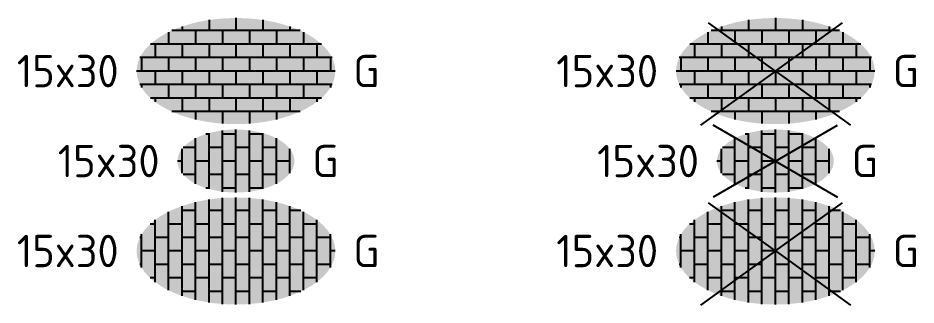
# Model space of a CAD drawing. Header units: metres. Extents: x -77 to 448, y 4806 to 5239.
# Drawn here: x 142.56 to 152.55, y 4919.79 to 4922.98 of the extents above; entities that cross this region are included whole.
import ezdxf
from ezdxf.enums import TextEntityAlignment as Align

# ---------------------------------------------------------------- set-up
doc = ezdxf.new("R2010")
doc.units = ezdxf.units.M
doc.layers.add('V-WE-VH-OPENVERHARDING_STRAATBAKSTEEN-S', color=90, linetype='Continuous', lineweight=25)
doc.styles.add('NLCS-ISO', font='NLCS-ISO.ttf')

# ---------------------------------------------------------------- blocks, each defined once
blk = doc.blocks.new('SVH-TEGEL_150X300_DIK_HALFST-SO')
h = blk.add_hatch(color=254)
h.dxf.hatch_style = 1
edge = h.paths.add_edge_path()
edge.add_ellipse((0, 0), major_axis=(-5.525, 0), ratio=0.538462, start_angle=0, end_angle=360)
for p, q in [((-3, -2.498), (-3, 2.498)), ((-2.25, -2.717), (-2.25, 2.717)), ((-1.5, -2.863), (-1.5, 2.863)), ((-0.75, -2.947), (-0.75, 2.947)), ((0, -2.975), (0, 2.975)), ((0.75, -2.947), (0.75, 2.947)), ((1.5, -2.863), (1.5, 2.863)), ((2.25, -2.717), (2.25, 2.717)), ((3, -2.498), (3, 2.498)), ((-3.75, -2.185), (-3.75, 2.185)), ((-2.25, 2.25), (-3, 2.25)), ((-0.75, 2.25), (-1.5, 2.25)), ((0.75, 2.25), (0, 2.25)), ((2.25, 2.25), (1.5, 2.25)), ((3.615, 2.25), (3, 2.25)), ((3.75, -2.185), (3.75, 2.185)), ((-4.5, 1.5), (-4.771, 1.5)), ((-4.5, -1.726), (-4.5, 1.726)), ((-3, 1.5), (-3.75, 1.5)), ((-1.5, 1.5), (-2.25, 1.5)), ((0, 1.5), (-0.75, 1.5)), ((1.5, 1.5), (0.75, 1.5)), ((3, 1.5), (2.25, 1.5)), ((4.5, 1.5), (3.75, 1.5)), ((4.5, -1.726), (4.5, 1.726)), ((-5.25, 0.75), (-5.347, 0.75)), ((-5.25, -0.927), (-5.25, 0.927)), ((-3.75, 0.75), (-4.5, 0.75)), ((-2.25, 0.75), (-3, 0.75)), ((-0.75, 0.75), (-1.5, 0.75)), ((0.75, 0.75), (0, 0.75)), ((2.25, 0.75), (1.5, 0.75)), ((3.75, 0.75), (3, 0.75)), ((5.25, 0.75), (4.5, 0.75)), ((5.25, -0.927), (5.25, 0.927)), ((-4.5, 0), (-5.25, 0)), ((-3, 0), (-3.75, 0)), ((-1.5, 0), (-2.25, 0)), ((0, 0), (-0.75, 0)), ((1.5, 0), (0.75, 0)), ((3, 0), (2.25, 0)), ((4.5, 0), (3.75, 0)), ((5.525, 0), (5.25, 0)), ((-5.25, -0.75), (-5.347, -0.75)), ((-3.75, -0.75), (-4.5, -0.75)), ((-2.25, -0.75), (-3, -0.75)), ((-0.75, -0.75), (-1.5, -0.75)), ((0.75, -0.75), (0, -0.75)), ((2.25, -0.75), (1.5, -0.75)), ((3.75, -0.75), (3, -0.75)), ((5.25, -0.75), (4.5, -0.75)), ((-4.5, -1.5), (-4.771, -1.5)), ((-3, -1.5), (-3.75, -1.5)), ((-1.5, -1.5), (-2.25, -1.5)), ((0, -1.5), (-0.75, -1.5)), ((1.5, -1.5), (0.75, -1.5)), ((3, -1.5), (2.25, -1.5)), ((4.5, -1.5), (3.75, -1.5)), ((-2.25, -2.25), (-3, -2.25)), ((-0.75, -2.25), (-1.5, -2.25)), ((0.75, -2.25), (0, -2.25)), ((2.25, -2.25), (1.5, -2.25)), ((3.615, -2.25), (3, -2.25))]:
    blk.add_line(p, q)
at = {"style": 'NLCS-ISO'}
blk.add_attdef('FORMAAT', text='', height=1.8, dxfattribs=at).set_placement((-6.525, 0), align=Align.MIDDLE_RIGHT)
blk.add_attdef('KLEUR', text='', height=1.8, dxfattribs=at).set_placement((6.525, 0), align=Align.MIDDLE_LEFT)
at = {"style": 'NLCS-ISO', "flags": 1}
blk.add_attdef('FUNCTIE', text='', height=1.8, dxfattribs=at).set_placement((0, -3.975), align=Align.TOP_CENTER)
blk = doc.blocks.new('SVH-TEGEL_150X300_DIK_HALFST_KL-SO')
h = blk.add_hatch(color=254)
h.dxf.hatch_style = 1
edge = h.paths.add_edge_path()
edge.add_ellipse((0, 0), major_axis=(-3.25, 0), ratio=0.538462, start_angle=0, end_angle=360)
for p, q in [((-1.5, 1.5), (-1.674, 1.5)), ((-1.5, -1.552), (-1.5, 1.552)), ((-0.75, -1.703), (-0.75, 1.703)), ((0, 1.5), (-0.75, 1.5)), ((0, -1.75), (0, 1.75)), ((0.75, -1.703), (0.75, 1.703)), ((1.5, 1.5), (0.75, 1.5)), ((1.5, -1.552), (1.5, 1.552)), ((-2.25, -1.263), (-2.25, 1.263)), ((2.25, -1.263), (2.25, 1.263)), ((-3, -0.673), (-3, 0.673)), ((-2.25, 0.75), (-2.936, 0.75)), ((-0.75, 0.75), (-1.5, 0.75)), ((0.75, 0.75), (0, 0.75)), ((2.25, 0.75), (1.5, 0.75)), ((3, -0.673), (3, 0.673)), ((-3, 0), (-3.25, 0)), ((-1.5, 0), (-2.25, 0)), ((0, 0), (-0.75, 0)), ((1.5, 0), (0.75, 0)), ((3, 0), (2.25, 0)), ((-2.25, -0.75), (-2.936, -0.75)), ((-0.75, -0.75), (-1.5, -0.75)), ((0.75, -0.75), (0, -0.75)), ((2.25, -0.75), (1.5, -0.75)), ((-1.5, -1.5), (-1.674, -1.5)), ((0, -1.5), (-0.75, -1.5)), ((1.5, -1.5), (0.75, -1.5))]:
    blk.add_line(p, q)
at = {"style": 'NLCS-ISO'}
blk.add_attdef('FORMAAT', text='', height=1.8, dxfattribs=at).set_placement((-4.25, 0), align=Align.MIDDLE_RIGHT)
blk.add_attdef('KLEUR', text='', height=1.8, dxfattribs=at).set_placement((4.25, 0), align=Align.MIDDLE_LEFT)
at = {"style": 'NLCS-ISO', "flags": 1}
blk.add_attdef('FUNCTIE', text='', height=1.8, dxfattribs=at).set_placement((0, -2.75), align=Align.TOP_CENTER)
blk = doc.blocks.new('SVH-TEGEL_150X300_DIK_LINT-SO')
h = blk.add_hatch(color=254)
h.dxf.hatch_style = 1
edge = h.paths.add_edge_path()
edge.add_ellipse((0, 0), major_axis=(-5.525, 0), ratio=0.533937, start_angle=0, end_angle=360)
for p, q in [((-1.5, 2.839), (-1.5, 2.25)), ((0, 2.95), (0, 2.25)), ((1.5, 2.839), (1.5, 2.25)), ((-3.75, 2.166), (-3.75, 1.5)), ((3.573, 2.25), (-3.573, 2.25)), ((-3, 2.477), (-3, 2.25)), ((-2.25, 2.25), (-2.25, 1.5)), ((-0.75, 2.25), (-0.75, 1.5)), ((0.75, 2.25), (0.75, 1.5)), ((2.25, 2.25), (2.25, 1.5)), ((3, 2.477), (3, 2.25)), ((3.75, 2.166), (3.75, 1.5)), ((4.757, 1.5), (-4.757, 1.5)), ((-4.5, 1.5), (-4.5, 0.75)), ((-3, 1.5), (-3, 0.75)), ((-1.5, 1.5), (-1.5, 0.75)), ((0, 1.5), (0, 0.75)), ((1.5, 1.5), (1.5, 0.75)), ((3, 1.5), (3, 0.75)), ((4.5, 1.5), (4.5, 0.75)), ((5.343, 0.75), (-5.343, 0.75)), ((-5.25, 0.75), (-5.25, 0)), ((-3.75, 0.75), (-3.75, 0)), ((-2.25, 0.75), (-2.25, 0)), ((-0.75, 0.75), (-0.75, 0)), ((0.75, 0.75), (0.75, 0)), ((2.25, 0.75), (2.25, 0)), ((3.75, 0.75), (3.75, 0)), ((5.25, 0.75), (5.25, 0)), ((5.525, 0), (-5.525, 0)), ((-4.5, 0), (-4.5, -0.75)), ((-3, 0), (-3, -0.75)), ((0, 0), (0, -0.75)), ((-1.5, 0), (-1.5, -0.75)), ((1.5, 0), (1.5, -0.75)), ((3, 0), (3, -0.75)), ((4.5, 0), (4.5, -0.75)), ((5.343, -0.75), (-5.343, -0.75)), ((-5.25, -0.75), (-5.25, -0.919)), ((-3.75, -0.75), (-3.75, -1.5)), ((-2.25, -0.75), (-2.25, -1.5)), ((-0.75, -0.75), (-0.75, -1.5)), ((0.75, -0.75), (0.75, -1.5)), ((2.25, -0.75), (2.25, -1.5)), ((3.75, -0.75), (3.75, -1.5)), ((5.25, -0.75), (5.25, -0.919)), ((4.757, -1.5), (-4.757, -1.5)), ((-4.5, -1.5), (-4.5, -1.712)), ((-3, -1.5), (-3, -2.25)), ((-1.5, -1.5), (-1.5, -2.25)), ((0, -1.5), (0, -2.25)), ((1.5, -1.5), (1.5, -2.25)), ((3, -1.5), (3, -2.25)), ((4.5, -1.5), (4.5, -1.712)), ((3.573, -2.25), (-3.573, -2.25)), ((-2.25, -2.25), (-2.25, -2.694)), ((-0.75, -2.25), (-0.75, -2.923)), ((0.75, -2.25), (0.75, -2.923)), ((2.25, -2.25), (2.25, -2.694))]:
    blk.add_line(p, q)
at = {"style": 'NLCS-ISO'}
blk.add_attdef('FORMAAT', text='', height=1.8, dxfattribs=at).set_placement((-6.525, 0), align=Align.MIDDLE_RIGHT)
blk.add_attdef('KLEUR', text='', height=1.8, dxfattribs=at).set_placement((6.525, 0), align=Align.MIDDLE_LEFT)
at = {"style": 'NLCS-ISO', "flags": 1}
blk.add_attdef('FUNCTIE', text='', height=1.8, dxfattribs=at).set_placement((0, -3.95), align=Align.TOP_CENTER)
blk = doc.blocks.new('V-SVH-TEGEL_150X300_DIK_HALFST-SO')
h = blk.add_hatch(color=254)
h.dxf.hatch_style = 1
edge = h.paths.add_edge_path()
edge.add_ellipse((0, 0), major_axis=(-5.525, 0), ratio=0.538462, start_angle=0, end_angle=360)
for p, q in [((0, 0), (-3.728, 2.684)), ((-3, -2.498), (-3, 2.498)), ((-2.25, -2.717), (-2.25, 2.717)), ((-1.5, -2.863), (-1.5, 2.863)), ((-0.75, -2.947), (-0.75, 2.947)), ((0, -2.975), (0, 2.975)), ((0, 0), (3.728, 2.684)), ((0.75, -2.947), (0.75, 2.947)), ((1.5, -2.863), (1.5, 2.863)), ((2.25, -2.717), (2.25, 2.717)), ((3, -2.498), (3, 2.498)), ((-3.75, -2.185), (-3.75, 2.185)), ((-2.25, 2.25), (-3, 2.25)), ((-0.75, 2.25), (-1.5, 2.25)), ((0.75, 2.25), (0, 2.25)), ((2.25, 2.25), (1.5, 2.25)), ((3.615, 2.25), (3, 2.25)), ((3.75, -2.185), (3.75, 2.185)), ((-4.5, 1.5), (-4.771, 1.5)), ((-4.5, -1.726), (-4.5, 1.726)), ((-3, 1.5), (-3.75, 1.5)), ((-1.5, 1.5), (-2.25, 1.5)), ((0, 1.5), (-0.75, 1.5)), ((1.5, 1.5), (0.75, 1.5)), ((3, 1.5), (2.25, 1.5)), ((4.5, 1.5), (3.75, 1.5)), ((4.5, -1.726), (4.5, 1.726)), ((-5.25, 0.75), (-5.347, 0.75)), ((-5.25, -0.927), (-5.25, 0.927)), ((-3.75, 0.75), (-4.5, 0.75)), ((-2.25, 0.75), (-3, 0.75)), ((-0.75, 0.75), (-1.5, 0.75)), ((0.75, 0.75), (0, 0.75)), ((2.25, 0.75), (1.5, 0.75)), ((3.75, 0.75), (3, 0.75)), ((5.25, 0.75), (4.5, 0.75)), ((5.25, -0.927), (5.25, 0.927)), ((-4.5, 0), (-5.25, 0)), ((0, 0), (-4.172, -3.003)), ((-3, 0), (-3.75, 0)), ((-1.5, 0), (-2.25, 0)), ((0, 0), (-0.75, 0)), ((0, 0), (4.172, -3.003)), ((1.5, 0), (0.75, 0)), ((3, 0), (2.25, 0)), ((4.5, 0), (3.75, 0)), ((5.525, 0), (5.25, 0)), ((-5.25, -0.75), (-5.347, -0.75)), ((-3.75, -0.75), (-4.5, -0.75)), ((-2.25, -0.75), (-3, -0.75)), ((-0.75, -0.75), (-1.5, -0.75)), ((0.75, -0.75), (0, -0.75)), ((2.25, -0.75), (1.5, -0.75)), ((3.75, -0.75), (3, -0.75)), ((5.25, -0.75), (4.5, -0.75)), ((-4.5, -1.5), (-4.771, -1.5)), ((-3, -1.5), (-3.75, -1.5)), ((-1.5, -1.5), (-2.25, -1.5)), ((0, -1.5), (-0.75, -1.5)), ((1.5, -1.5), (0.75, -1.5)), ((3, -1.5), (2.25, -1.5)), ((4.5, -1.5), (3.75, -1.5)), ((-2.25, -2.25), (-3, -2.25)), ((-0.75, -2.25), (-1.5, -2.25)), ((0.75, -2.25), (0, -2.25)), ((2.25, -2.25), (1.5, -2.25)), ((3.615, -2.25), (3, -2.25))]:
    blk.add_line(p, q)
at = {"style": 'NLCS-ISO'}
blk.add_attdef('FORMAAT', text='', height=1.8, dxfattribs=at).set_placement((-6.525, 0), align=Align.MIDDLE_RIGHT)
blk.add_attdef('KLEUR', text='', height=1.8, dxfattribs=at).set_placement((6.525, 0), align=Align.MIDDLE_LEFT)
at = {"style": 'NLCS-ISO', "flags": 1}
blk.add_attdef('FUNCTIE', text='', height=1.8, dxfattribs=at).set_placement((0, -3.975), align=Align.TOP_CENTER)
blk = doc.blocks.new('V-SVH-TEGEL_150X300_DIK_HALFST_KL-SO')
h = blk.add_hatch(color=254)
h.dxf.hatch_style = 1
edge = h.paths.add_edge_path()
edge.add_ellipse((0, 0), major_axis=(-3.25, 0), ratio=0.538462, start_angle=0, end_angle=360)
for p, q in [((0, 0), (-3.464, 2)), ((0, 0), (3.464, 2)), ((-1.5, 1.5), (-1.674, 1.5)), ((-1.5, -1.552), (-1.5, 1.552)), ((-0.75, -1.703), (-0.75, 1.703)), ((0, 1.5), (-0.75, 1.5)), ((0, -1.75), (0, 1.75)), ((0.75, -1.703), (0.75, 1.703)), ((1.5, 1.5), (0.75, 1.5)), ((1.5, -1.552), (1.5, 1.552)), ((-2.25, -1.263), (-2.25, 1.263)), ((2.25, -1.263), (2.25, 1.263)), ((-3, -0.673), (-3, 0.673)), ((-2.25, 0.75), (-2.936, 0.75)), ((-0.75, 0.75), (-1.5, 0.75)), ((0.75, 0.75), (0, 0.75)), ((2.25, 0.75), (1.5, 0.75)), ((3, -0.673), (3, 0.673)), ((0, 0), (-3.464, -2)), ((-3, 0), (-3.25, 0)), ((-1.5, 0), (-2.25, 0)), ((0, 0), (-0.75, 0)), ((0, 0), (3.464, -2)), ((1.5, 0), (0.75, 0)), ((3, 0), (2.25, 0)), ((-2.25, -0.75), (-2.936, -0.75)), ((-0.75, -0.75), (-1.5, -0.75)), ((0.75, -0.75), (0, -0.75)), ((2.25, -0.75), (1.5, -0.75)), ((-1.5, -1.5), (-1.674, -1.5)), ((0, -1.5), (-0.75, -1.5)), ((1.5, -1.5), (0.75, -1.5))]:
    blk.add_line(p, q)
at = {"style": 'NLCS-ISO'}
blk.add_attdef('FORMAAT', text='', height=1.8, dxfattribs=at).set_placement((-4.25, 0), align=Align.MIDDLE_RIGHT)
blk.add_attdef('KLEUR', text='', height=1.8, dxfattribs=at).set_placement((4.25, 0), align=Align.MIDDLE_LEFT)
at = {"style": 'NLCS-ISO', "flags": 1}
blk.add_attdef('FUNCTIE', text='', height=1.8, dxfattribs=at).set_placement((0, -2.75), align=Align.TOP_CENTER)
blk = doc.blocks.new('V-SVH-TEGEL_150X300_DIK_LINT-SO')
h = blk.add_hatch(color=254)
h.dxf.hatch_style = 1
edge = h.paths.add_edge_path()
edge.add_ellipse((0, 0), major_axis=(-5.525, 0), ratio=0.533937, start_angle=0, end_angle=360)
for p, q in [((0, 0), (-3.728, 2.684)), ((-1.5, 2.839), (-1.5, 2.25)), ((0, 2.95), (0, 2.25)), ((0, 0), (3.728, 2.684)), ((1.5, 2.839), (1.5, 2.25)), ((-3.75, 2.166), (-3.75, 1.5)), ((3.573, 2.25), (-3.573, 2.25)), ((-3, 2.477), (-3, 2.25)), ((-2.25, 2.25), (-2.25, 1.5)), ((-0.75, 2.25), (-0.75, 1.5)), ((0.75, 2.25), (0.75, 1.5)), ((2.25, 2.25), (2.25, 1.5)), ((3, 2.477), (3, 2.25)), ((3.75, 2.166), (3.75, 1.5)), ((4.757, 1.5), (-4.757, 1.5)), ((-4.5, 1.5), (-4.5, 0.75)), ((-3, 1.5), (-3, 0.75)), ((-1.5, 1.5), (-1.5, 0.75)), ((0, 1.5), (0, 0.75)), ((1.5, 1.5), (1.5, 0.75)), ((3, 1.5), (3, 0.75)), ((4.5, 1.5), (4.5, 0.75)), ((5.343, 0.75), (-5.343, 0.75)), ((-5.25, 0.75), (-5.25, 0)), ((-3.75, 0.75), (-3.75, 0)), ((-2.25, 0.75), (-2.25, 0)), ((-0.75, 0.75), (-0.75, 0)), ((0.75, 0.75), (0.75, 0)), ((2.25, 0.75), (2.25, 0)), ((3.75, 0.75), (3.75, 0)), ((5.25, 0.75), (5.25, 0)), ((5.525, 0), (-5.525, 0)), ((-4.5, 0), (-4.5, -0.75)), ((0, 0), (-4.172, -3.003)), ((-3, 0), (-3, -0.75)), ((0, 0), (0, -0.75)), ((-1.5, 0), (-1.5, -0.75)), ((0, 0), (4.172, -3.003)), ((1.5, 0), (1.5, -0.75)), ((3, 0), (3, -0.75)), ((4.5, 0), (4.5, -0.75)), ((5.343, -0.75), (-5.343, -0.75)), ((-5.25, -0.75), (-5.25, -0.919)), ((-3.75, -0.75), (-3.75, -1.5)), ((-2.25, -0.75), (-2.25, -1.5)), ((-0.75, -0.75), (-0.75, -1.5)), ((0.75, -0.75), (0.75, -1.5)), ((2.25, -0.75), (2.25, -1.5)), ((3.75, -0.75), (3.75, -1.5)), ((5.25, -0.75), (5.25, -0.919)), ((4.757, -1.5), (-4.757, -1.5)), ((-4.5, -1.5), (-4.5, -1.712)), ((-3, -1.5), (-3, -2.25)), ((-1.5, -1.5), (-1.5, -2.25)), ((0, -1.5), (0, -2.25)), ((1.5, -1.5), (1.5, -2.25)), ((3, -1.5), (3, -2.25)), ((4.5, -1.5), (4.5, -1.712)), ((3.573, -2.25), (-3.573, -2.25)), ((-2.25, -2.25), (-2.25, -2.694)), ((-0.75, -2.25), (-0.75, -2.923)), ((0.75, -2.25), (0.75, -2.923)), ((2.25, -2.25), (2.25, -2.694))]:
    blk.add_line(p, q)
at = {"style": 'NLCS-ISO'}
blk.add_attdef('FORMAAT', text='', height=1.8, dxfattribs=at).set_placement((-6.525, 0), align=Align.MIDDLE_RIGHT)
blk.add_attdef('KLEUR', text='', height=1.8, dxfattribs=at).set_placement((6.525, 0), align=Align.MIDDLE_LEFT)
at = {"style": 'NLCS-ISO', "flags": 1}
blk.add_attdef('FUNCTIE', text='', height=1.8, dxfattribs=at).set_placement((0, -3.95), align=Align.TOP_CENTER)

msp = doc.modelspace()

# ---------------------------------------------------------------- block references
at = {"layer": 'V-WE-VH-OPENVERHARDING_STRAATBAKSTEEN-S', "xscale": 0.2, "yscale": 0.2, "zscale": 0.2}
for name, p in [('SVH-TEGEL_150X300_DIK_LINT-SO', (144.989, 4922.3941)), ('V-SVH-TEGEL_150X300_DIK_LINT-SO', (150.989, 4922.3941)), ('V-SVH-TEGEL_150X300_DIK_HALFST_KL-SO', (150.989, 4921.3941)), ('SVH-TEGEL_150X300_DIK_HALFST_KL-SO', (144.989, 4921.3941)), ('SVH-TEGEL_150X300_DIK_HALFST-SO', (144.989, 4920.3941)), ('V-SVH-TEGEL_150X300_DIK_HALFST-SO', (150.989, 4920.3941))]:
    msp.add_blockref(name, p, dxfattribs=at).add_auto_attribs({'FORMAAT': '15x30', 'KLEUR': 'G'})

doc.saveas('drawing.dxf')
